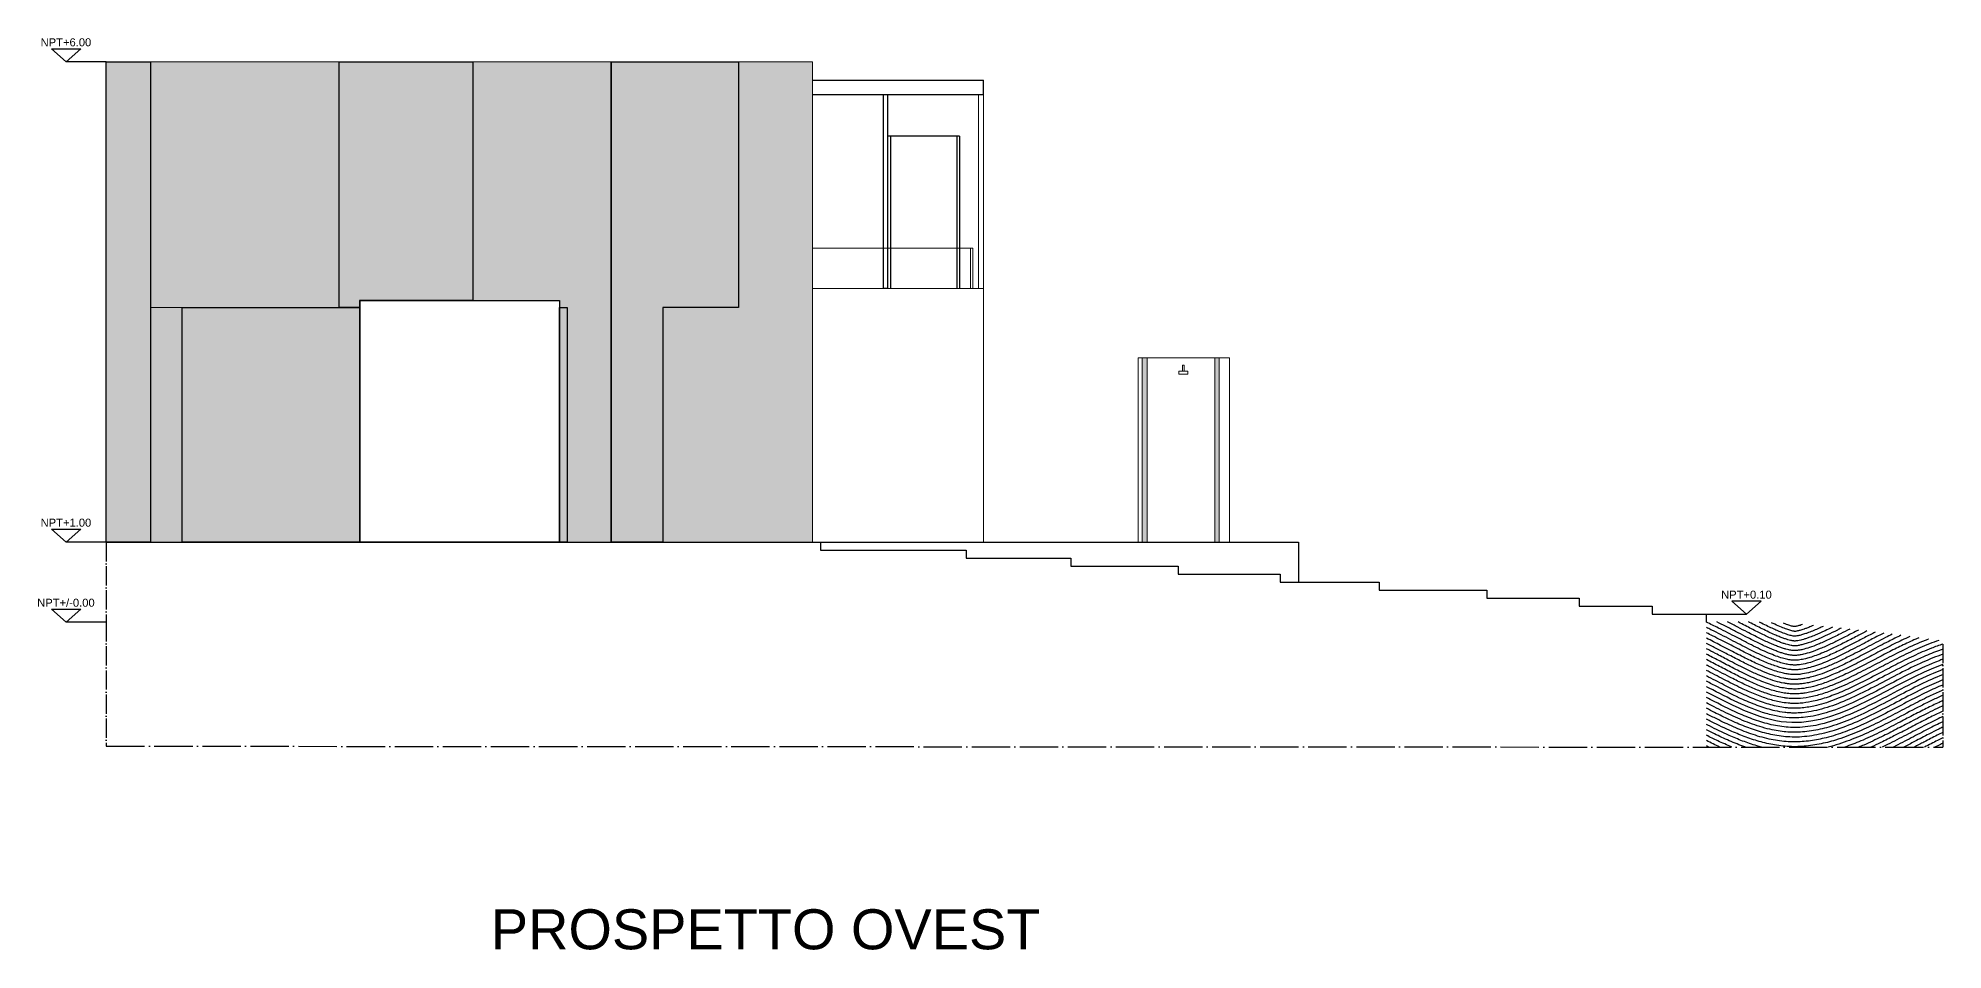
# Model space of a CAD drawing. Header units: millimetres. Extents: x 3463 to 12248, y 1379 to 3914.
# Drawn here: x 3463 to 5844, y 2775 to 3914 of the extents above; entities that cross this region are included whole.
import ezdxf
from ezdxf.enums import TextEntityAlignment as Align

# ---------------------------------------------------------------- set-up
doc = ezdxf.new("R2010")
doc.units = ezdxf.units.MM
doc.linetypes.add('ACAD_ISO04W100', pattern=[30, 24, -3, 0, -3])
for name, color, linetype in [('A-ANNO-SYMB', 3, 'Continuous'), ('A-ANNO-TEXT', 3, 'Continuous'), ('acqua', 140, 'Continuous')]:
    doc.layers.add(name, color=color, linetype=linetype)
for name, color, linetype, lineweight in [('A-FURN', 9, 'Continuous', 13), ('MURO', 1, 'Continuous', 25), ('vetro', 140, 'Continuous', 15), ('Wall', 7, 'Continuous', 20)]:
    doc.layers.add(name, color=color, linetype=linetype, lineweight=lineweight)
doc.layers.add('VERDE_giardino_garden', color=7, linetype='Continuous', lineweight=13, true_color=0x426227)
doc.styles.add('ARIAL', font='Arial.ttf')
doc.styles.get("Standard").update_dxf_attribs({"font": 'Arial.ttf'})

msp = doc.modelspace()

# ---------------------------------------------------------------- hatches: boundary and pattern name
at = {"layer": 'MURO'}
h = msp.add_hatch(color=256, dxfattribs=at)
h.dxf.hatch_style = 1
h.paths.add_polyline_path([(3548.2, 3284.5), (3603.3, 3284.5), (3603.3, 3884.5), (3548.2, 3884.5)])
h = msp.add_hatch(color=256, dxfattribs=at)
h.dxf.hatch_style = 1
h.paths.add_polyline_path([(4006.2, 3884.5), (3839.5, 3884.5), (3839.5, 3577.5), (3865.2, 3577.5), (3865.2, 3586.6), (4006.2, 3586.5)])
h = msp.add_hatch(color=256, dxfattribs=at)
h.dxf.hatch_style = 1
h.paths.add_polyline_path([(4338.3, 3884.5), (4179.1, 3884.5), (4179.1, 3284.5), (4243.8, 3284.5), (4243.8, 3577.5), (4338.3, 3577.5)])
h = msp.add_hatch(color=256, dxfattribs=at)
h.dxf.hatch_style = 1
h.paths.add_polyline_path([(3865.2, 3577.5), (3643, 3577.5), (3643, 3284.5), (3865.2, 3284.5)])
h = msp.add_hatch(color=256, dxfattribs=at)
h.dxf.hatch_style = 1
h.paths.add_polyline_path([(4124.4, 3577.5), (4114.8, 3577.5), (4114.8, 3284.5), (4124.4, 3284.5)])
at = {"layer": 'VERDE_giardino_garden'}
h = msp.add_hatch(color=256, dxfattribs=at)
h.dxf.hatch_style = 1
h.paths.add_polyline_path([(4849.4, 3514.5), (4843, 3514.5), (4843, 3284.5), (4849.4, 3284.5)])
h.paths.add_polyline_path([(4939.4, 3514.5), (4933.9, 3514.5), (4933.9, 3284.5), (4939.4, 3284.5)])
at = {"layer": 'vetro'}
h = msp.add_hatch(color=256, dxfattribs=at)
h.dxf.hatch_style = 1
h.paths.add_polyline_path([(3839.5, 3884.5), (3603.3, 3884.5), (3603.3, 3577.5), (3839.5, 3577.5)])
h = msp.add_hatch(color=256, dxfattribs=at)
h.dxf.hatch_style = 1
h.paths.add_polyline_path([(4179.1, 3884.5), (4006.2, 3884.5), (4006.2, 3586.5), (4114.8, 3586.5), (4114.8, 3577.5), (4124.4, 3577.5), (4124.4, 3284.5), (4179.1, 3284.5)])
h = msp.add_hatch(color=256, dxfattribs=at)
h.dxf.hatch_style = 1
h.paths.add_polyline_path([(4431.1, 3884.5), (4338.3, 3884.5), (4338.3, 3577.5), (4243.8, 3577.5), (4243.8, 3284.5), (4431.1, 3284.5)])
h = msp.add_hatch(color=256, dxfattribs=at)
h.dxf.hatch_style = 1
h.paths.add_polyline_path([(3643, 3577.5), (3603.3, 3577.5), (3603.3, 3284.5), (3643, 3284.5)])

# ---------------------------------------------------------------- linework, layer by layer
for p, q in [((4431.1, 3861.5), (4644.8, 3861.5)), ((4644.8, 3843.5), (4644.8, 3861.5)), ((4431.1, 3843.5), (4644.8, 3843.5)), ((4614.8, 3791.5), (4524.8, 3791.5)), ((4528.4, 3791.5), (4528.4, 3601.5)), ((4611.3, 3791.5), (4611.3, 3601.5)), ((4614.8, 3791.5), (4614.8, 3601.5)), ((3548.2, 3284.5), (5038.2, 3284.5)), ((4441.1, 3284.5), (4441.1, 3274.5)), ((4441.1, 3274.5), (4622.9, 3274.5)), ((4622.9, 3274.5), (4622.9, 3264.5)), ((4622.9, 3264.5), (4753.7, 3264.5)), ((4753.7, 3264.5), (4753.7, 3254.5)), ((5038.2, 3284.5), (5038.2, 3234.5)), ((4753.7, 3254.5), (4888, 3254.5)), ((4888, 3254.5), (4888, 3244.5)), ((4888, 3244.5), (5015.4, 3244.5)), ((5015.4, 3244.5), (5015.4, 3234.5)), ((5015.4, 3234.5), (5139.4, 3234.5)), ((5139.4, 3234.5), (5139.4, 3224.5)), ((5139.4, 3224.5), (5273.8, 3224.5)), ((5273.8, 3224.5), (5273.8, 3214.5)), ((5273.8, 3214.5), (5389.2, 3214.5)), ((5389.2, 3214.5), (5389.2, 3204.5)), ((5389.2, 3204.5), (5480.5, 3204.5)), ((5480.5, 3204.5), (5480.5, 3194.5)), ((5480.5, 3194.5), (5548.3, 3194.5)), ((5548.3, 3184.5), (5548.3, 3194.5))]:
    msp.add_line(p, q)
at = {"linetype": 'ACAD_ISO04W100'}
for p, q in [((3548.2, 3284.5), (3548.2, 3184.5)), ((3548.2, 3184.5), (3548.2, 3029.6)), ((5843.9, 3157.2), (5843.7, 3028.3))]:
    msp.add_line(p, q, dxfattribs=at)
at = {"linetype": 'ACAD_ISO04W100', "ltscale": 2}
msp.add_line((3548.1, 3029.6), (5843.8, 3028.3), dxfattribs=at)
for points in [[(4519.8, 3843.5), (4524.8, 3843.5), (4524.8, 3601.5), (4519.8, 3601.5)], [(3865.2, 3586.5), (4114.8, 3586.5), (4114.8, 3284.5), (3865.2, 3284.5)]]:
    msp.add_lwpolyline(points, close=True)
at = {"layer": 'A-ANNO-SYMB', "ltscale": 0.8}
for p, q in [((3548.2, 3884.5), (3498.2, 3884.4)), ((3548.2, 3284.5), (3498.2, 3284.4)), ((5548.3, 3194.5), (5598.3, 3194.5)), ((3548.2, 3184.5), (3498.2, 3184.4))]:
    msp.add_line(p, q, dxfattribs=at)
at = {"layer": 'A-ANNO-SYMB'}
for points in [[(3498.2, 3884.4), (3479.8, 3900.6), (3516.6, 3900.7)], [(3498.2, 3284.4), (3479.8, 3300.6), (3516.6, 3300.7)], [(3498.2, 3184.4), (3479.8, 3200.6), (3516.6, 3200.7)], [(5598.3, 3194.5), (5616.7, 3210.7), (5579.9, 3210.7)]]:
    msp.add_lwpolyline(points, close=True, dxfattribs=at)
at = {"layer": 'A-FURN'}
for p, q in [((4893.5, 3498.2), (4893.5, 3505.5)), ((4893.5, 3505.5), (4895.5, 3505.5)), ((4895.5, 3498.2), (4895.5, 3505.5))]:
    msp.add_line(p, q, dxfattribs=at)
msp.add_lwpolyline([(4889, 3498.2), (4900, 3498.2), (4900, 3494.5), (4889, 3494.5)], close=True, dxfattribs=at)
at = {"layer": 'acqua'}
for points, knots in [([(5748.8, 3173.5), (5745.4, 3171.7), (5742.1, 3170), (5733.4, 3165.4), (5728.1, 3162.7), (5717.8, 3157.4), (5712.9, 3155), (5703.4, 3150.5), (5698.9, 3148.5), (5691.5, 3145.3), (5688.4, 3144.1), (5682.7, 3142), (5680, 3141.1), (5675.6, 3139.8), (5673.7, 3139.3), (5669.5, 3138.3), (5667.1, 3137.8), (5664, 3137.3), (5663, 3137.2), (5661.1, 3137.1), (5660.2, 3137), (5659, 3137), (5658.6, 3137), (5657.8, 3137), (5657.4, 3137), (5656.6, 3137), (5656.2, 3137.1), (5654.9, 3137.2), (5653.9, 3137.3), (5651.1, 3137.7), (5649.1, 3138.1), (5644.6, 3139.2), (5642.1, 3139.9), (5636.7, 3141.7), (5633.8, 3142.7), (5627.6, 3145.2), (5624.3, 3146.6), (5617.5, 3149.7), (5613.9, 3151.4), (5606.4, 3155.1), (5602.5, 3157), (5594.4, 3161.2), (5590.2, 3163.4), (5578.7, 3169.3), (5571.2, 3173.2), (5558.4, 3179.6), (5553.4, 3182.1), (5548.3, 3184.5)], [826.765081, 826.765081, 826.765081, 826.765081, 837.068898, 837.068898, 854.642899, 854.642899, 872.2169, 872.2169, 889.7909, 889.7909, 902.827977, 902.827977, 915.865053, 915.865053, 925.831881, 925.831881, 940.797717, 940.797717, 948.715382, 948.715382, 956.633047, 956.633047, 960.829958, 960.829958, 965.026869, 965.026869, 969.223779, 969.223779, 977.67725, 977.67725, 991.694097, 991.694097, 1005.710943, 1005.710943, 1019.727789, 1019.727789, 1033.563667, 1033.563667, 1047.399544, 1047.399544, 1061.235422, 1061.235422, 1075.071299, 1075.071299, 1098.010958, 1098.010958, 1112.056864, 1112.056864, 1112.056864, 1112.056864]), ([(5759.3, 3172.2), (5757.2, 3171.1), (5755, 3170), (5748, 3166.3), (5743.3, 3163.8), (5733.9, 3159), (5729.4, 3156.6), (5718.9, 3151.3), (5713.1, 3148.4), (5702.1, 3143.3), (5696.8, 3141), (5688.6, 3137.8), (5685.5, 3136.7), (5679.6, 3134.7), (5676.9, 3133.9), (5670.6, 3132.3), (5667.3, 3131.7), (5663.4, 3131.2), (5662.4, 3131.1), (5660.7, 3131), (5660.1, 3131), (5658.9, 3131), (5658.3, 3131), (5657.2, 3131), (5656.7, 3131), (5655.6, 3131.1), (5655, 3131.1), (5653.2, 3131.3), (5652, 3131.5), (5648.8, 3132), (5646.8, 3132.4), (5642.5, 3133.5), (5640.2, 3134.2), (5635.2, 3135.9), (5632.5, 3136.8), (5626.9, 3139), (5624, 3140.2), (5617.9, 3142.9), (5614.7, 3144.4), (5608.1, 3147.5), (5604.7, 3149.2), (5594.1, 3154.5), (5586.6, 3158.4), (5570.9, 3166.6), (5562.6, 3170.9), (5552.1, 3176), (5550.2, 3176.9), (5548.3, 3177.8)], [818.891462, 818.891462, 818.891462, 818.891462, 825.365112, 825.365112, 840.370424, 840.370424, 855.375735, 855.375735, 876.042045, 876.042045, 896.708355, 896.708355, 910.504909, 910.504909, 924.301464, 924.301464, 944.294997, 944.294997, 951.646634, 951.646634, 956.960678, 956.960678, 961.861669, 961.861669, 966.762661, 966.762661, 971.663652, 971.663652, 980.796013, 980.796013, 993.155987, 993.155987, 1005.515961, 1005.515961, 1017.875935, 1017.875935, 1030.235908, 1030.235908, 1042.595882, 1042.595882, 1054.955856, 1054.955856, 1079.675803, 1079.675803, 1104.395751, 1104.395751, 1109.717965, 1109.717965, 1109.717965, 1109.717965]), ([(5769.9, 3170.9), (5767.6, 3169.7), (5765.4, 3168.6), (5758, 3164.8), (5753, 3162.2), (5740.4, 3155.5), (5732.9, 3151.6), (5718.6, 3144.4), (5711.8, 3141.1), (5701.6, 3136.6), (5698, 3135), (5691.1, 3132.3), (5687.8, 3131.1), (5681.5, 3129), (5678.4, 3128.1), (5672.1, 3126.5), (5668.9, 3125.9), (5664.4, 3125.3), (5662.8, 3125.1), (5660.4, 3125), (5659.5, 3125), (5658, 3125), (5657.5, 3125), (5656.5, 3125), (5656, 3125), (5655.1, 3125.1), (5654.6, 3125.2), (5653, 3125.3), (5652, 3125.4), (5649.7, 3125.8), (5648.6, 3126), (5645.6, 3126.6), (5643.7, 3127), (5639.7, 3128.1), (5637.6, 3128.8), (5633.2, 3130.2), (5630.8, 3131.1), (5626, 3132.9), (5623.5, 3133.9), (5618.4, 3136.1), (5615.7, 3137.3), (5607.5, 3141.1), (5601.7, 3144), (5589.5, 3150.2), (5583.2, 3153.5), (5570, 3160.3), (5563.2, 3163.8), (5553.5, 3168.7), (5550.9, 3169.9), (5548.3, 3171.2)], [811.121461, 811.121461, 811.121461, 811.121461, 817.845103, 817.845103, 833.221662, 833.221662, 857.607201, 857.607201, 881.992741, 881.992741, 896.085983, 896.085983, 910.179225, 910.179225, 924.621369, 924.621369, 942.352691, 942.352691, 952.658851, 952.658851, 959.36344, 959.36344, 963.673041, 963.673041, 967.295137, 967.295137, 970.917234, 970.917234, 978.161427, 978.161427, 985.40562, 985.40562, 995.807955, 995.807955, 1006.210289, 1006.210289, 1016.612624, 1016.612624, 1027.014958, 1027.014958, 1037.417293, 1037.417293, 1058.221962, 1058.221962, 1079.026631, 1079.026631, 1099.8313, 1099.8313, 1107.302647, 1107.302647, 1107.302647, 1107.302647]), ([(5780.6, 3169.5), (5777.7, 3168.1), (5774.9, 3166.7), (5763.9, 3161.1), (5756, 3156.9), (5740.7, 3148.9), (5733.3, 3145.1), (5721.3, 3139.1), (5716.6, 3136.8), (5707.4, 3132.6), (5703, 3130.6), (5694.5, 3127.2), (5690.4, 3125.7), (5682.7, 3123.1), (5679.1, 3122.1), (5672.3, 3120.4), (5669.2, 3119.9), (5664.4, 3119.3), (5662.7, 3119.1), (5660, 3119), (5659, 3119), (5657.3, 3119), (5656.6, 3119), (5654.2, 3119.1), (5652.4, 3119.3), (5648.6, 3119.9), (5646.6, 3120.2), (5642.3, 3121.2), (5640, 3121.8), (5635, 3123.3), (5632.1, 3124.2), (5626.1, 3126.4), (5623, 3127.7), (5614.6, 3131.2), (5609.1, 3133.7), (5597.6, 3139.3), (5591.6, 3142.3), (5579.2, 3148.8), (5572.7, 3152.2), (5560.3, 3158.5), (5554.4, 3161.6), (5548.3, 3164.5)], [803.350608, 803.350608, 803.350608, 803.350608, 811.698307, 811.698307, 835.944033, 835.944033, 860.189758, 860.189758, 876.835636, 876.835636, 893.481514, 893.481514, 910.127392, 910.127392, 926.77327, 926.77327, 943.419148, 943.419148, 954.161296, 954.161296, 960.674093, 960.674093, 965.816346, 965.816346, 977.121142, 977.121142, 988.425937, 988.425937, 999.730733, 999.730733, 1012.609302, 1012.609302, 1025.48787, 1025.48787, 1046.03627, 1046.03627, 1066.58467, 1066.58467, 1087.13307, 1087.13307, 1104.813246, 1104.813246, 1104.813246, 1104.813246]), ([(5791.4, 3168.1), (5786.2, 3165.6), (5781.1, 3163.1), (5768.7, 3156.8), (5761.5, 3153.1), (5747.5, 3145.8), (5740.7, 3142.2), (5729, 3136.2), (5724, 3133.7), (5714.3, 3129.1), (5709.6, 3126.9), (5700.8, 3123.2), (5696.8, 3121.6), (5689, 3118.8), (5685.3, 3117.6), (5679.2, 3115.9), (5676.8, 3115.3), (5672.4, 3114.4), (5670.5, 3114), (5666.7, 3113.5), (5664.9, 3113.3), (5661.6, 3113), (5660.1, 3113), (5657.2, 3113), (5655.9, 3113), (5652.9, 3113.2), (5651.4, 3113.4), (5648.3, 3113.8), (5646.6, 3114.1), (5640.7, 3115.3), (5636.1, 3116.6), (5627.2, 3119.6), (5623, 3121.2), (5614.3, 3124.8), (5609.7, 3126.8), (5600.2, 3131.3), (5595.4, 3133.7), (5585.3, 3138.9), (5580.1, 3141.6), (5570.4, 3146.6), (5565.9, 3148.9), (5557.1, 3153.4), (5552.7, 3155.7), (5548.3, 3157.9)], [795.471948, 795.471948, 795.471948, 795.471948, 810.332287, 810.332287, 832.324598, 832.324598, 854.316908, 854.316908, 871.363763, 871.363763, 888.410617, 888.410617, 904.11704, 904.11704, 919.823463, 919.823463, 930.959131, 930.959131, 940.763381, 940.763381, 950.567632, 950.567632, 959.288662, 959.288662, 968.009692, 968.009692, 976.730721, 976.730721, 985.451751, 985.451751, 1006.827432, 1006.827432, 1023.903169, 1023.903169, 1040.978906, 1040.978906, 1058.054643, 1058.054643, 1075.130379, 1075.130379, 1089.115482, 1089.115482, 1102.252281, 1102.252281, 1102.252281, 1102.252281]), ([(5802.5, 3166.6), (5795.9, 3163.6), (5789.4, 3160.5), (5776.1, 3153.9), (5769.3, 3150.4), (5756, 3143.4), (5749.4, 3140), (5736.1, 3133), (5729.2, 3129.6), (5716.6, 3123.5), (5710.7, 3120.9), (5700.7, 3116.7), (5696.5, 3115.1), (5688.3, 3112.3), (5684.4, 3111.1), (5678.4, 3109.5), (5676.2, 3109), (5672, 3108.2), (5669.9, 3107.9), (5666.1, 3107.4), (5664.3, 3107.2), (5661, 3107), (5659.6, 3107), (5656.8, 3107), (5655.4, 3107), (5652.6, 3107.2), (5651.1, 3107.4), (5648.1, 3107.8), (5646.5, 3108.1), (5641.5, 3109), (5638, 3109.9), (5630.5, 3112.1), (5626.6, 3113.4), (5618.4, 3116.5), (5614.2, 3118.3), (5605.4, 3122.2), (5600.8, 3124.4), (5589.5, 3129.9), (5582.5, 3133.5), (5570.2, 3139.9), (5564.9, 3142.7), (5555.8, 3147.4), (5552.1, 3149.3), (5548.3, 3151.2)], [787.366202, 787.366202, 787.366202, 787.366202, 806.096139, 806.096139, 826.792454, 826.792454, 847.488768, 847.488768, 870.365644, 870.365644, 891.191598, 891.191598, 907.455136, 907.455136, 923.718674, 923.718674, 933.434084, 933.434084, 943.149493, 943.149493, 952.422868, 952.422868, 960.209522, 960.209522, 967.996176, 967.996176, 975.78283, 975.78283, 983.569483, 983.569483, 999.746039, 999.746039, 1015.922595, 1015.922595, 1032.099151, 1032.099151, 1048.275707, 1048.275707, 1071.497054, 1071.497054, 1088.234468, 1088.234468, 1099.624621, 1099.624621, 1099.624621, 1099.624621]), ([(5738.2, 3174.7), (5735.7, 3173.4), (5733.2, 3172.1), (5725.9, 3168.3), (5721.2, 3165.9), (5712.3, 3161.4), (5708, 3159.3), (5699.1, 3155.1), (5694.6, 3153.2), (5686.4, 3149.8), (5682.6, 3148.3), (5675.6, 3146), (5672.5, 3145.1), (5667.7, 3144), (5666, 3143.7), (5663.5, 3143.3), (5662.8, 3143.2), (5661.2, 3143.1), (5660.5, 3143), (5659.2, 3143), (5658.5, 3143), (5657.7, 3143), (5657.5, 3143), (5656.7, 3143), (5656.2, 3143.1), (5655.1, 3143.2), (5654.5, 3143.3), (5652.5, 3143.5), (5651, 3143.8), (5648, 3144.5), (5646.4, 3144.9), (5643.3, 3145.8), (5641.9, 3146.3), (5638.8, 3147.3), (5637.2, 3147.9), (5632, 3149.9), (5628.2, 3151.5), (5620, 3155.1), (5615.7, 3157.2), (5606.5, 3161.7), (5601.7, 3164.2), (5592.8, 3168.8), (5588.8, 3170.8), (5580.7, 3175.1), (5576.5, 3177.2), (5568.6, 3181.2), (5565, 3183), (5561.4, 3184.8)], [834.860843, 834.860843, 834.860843, 834.860843, 842.898218, 842.898218, 858.646171, 858.646171, 874.394125, 874.394125, 892.367795, 892.367795, 910.047377, 910.047377, 927.72696, 927.72696, 940.353266, 940.353266, 947.118688, 947.118688, 954.501635, 954.501635, 961.884583, 961.884583, 965.405593, 965.405593, 971.364729, 971.364729, 977.323865, 977.323865, 989.242138, 989.242138, 999.253952, 999.253952, 1007.436648, 1007.436648, 1015.619343, 1015.619343, 1032.531321, 1032.531321, 1049.443298, 1049.443298, 1066.355276, 1066.355276, 1079.189786, 1079.189786, 1092.024295, 1092.024295, 1102.364169, 1102.364169, 1102.364169, 1102.364169]), ([(5727.6, 3175.9), (5723.6, 3173.9), (5719.7, 3171.9), (5710.7, 3167.3), (5705.8, 3164.9), (5696.4, 3160.5), (5692, 3158.5), (5684, 3155.3), (5680.5, 3154), (5674, 3151.8), (5671.1, 3151), (5667, 3150), (5665.4, 3149.7), (5663.3, 3149.4), (5662.6, 3149.3), (5661, 3149.1), (5660.2, 3149), (5659.1, 3149), (5658.8, 3149), (5658.4, 3149), (5658.2, 3149), (5657.8, 3149), (5657.7, 3149), (5657, 3149), (5656.5, 3149.1), (5655.3, 3149.2), (5654.6, 3149.3), (5653, 3149.6), (5652.2, 3149.7), (5650.2, 3150.2), (5649, 3150.5), (5646.4, 3151.2), (5645, 3151.6), (5641.9, 3152.6), (5640.3, 3153.2), (5636.9, 3154.4), (5635.1, 3155.1), (5631.4, 3156.7), (5629.4, 3157.5), (5623.3, 3160.2), (5618.9, 3162.3), (5609.6, 3166.9), (5604.7, 3169.4), (5595.6, 3174), (5591.6, 3176.1), (5583.4, 3180.4), (5579.2, 3182.6), (5574.8, 3184.8)], [843.323833, 843.323833, 843.323833, 843.323833, 856.43865, 856.43865, 874.631231, 874.631231, 892.823813, 892.823813, 909.917941, 909.917941, 927.012069, 927.012069, 938.580819, 938.580819, 945.515396, 945.515396, 954.88255, 954.88255, 959.449127, 959.449127, 962.365144, 962.365144, 965.281161, 965.281161, 972.794371, 972.794371, 980.307581, 980.307581, 987.820791, 987.820791, 996.528862, 996.528862, 1005.236932, 1005.236932, 1013.945003, 1013.945003, 1022.653073, 1022.653073, 1031.361144, 1031.361144, 1048.777285, 1048.777285, 1066.193427, 1066.193427, 1079.227584, 1079.227584, 1092.068513, 1092.068513, 1092.068513, 1092.068513]), ([(5716.7, 3177.1), (5715.1, 3176.3), (5713.5, 3175.4), (5707.6, 3172.5), (5703.5, 3170.4), (5695.8, 3166.8), (5692.3, 3165.2), (5686.5, 3162.8), (5684.1, 3161.8), (5679.7, 3160.1), (5677.6, 3159.3), (5673.6, 3158), (5671.8, 3157.4), (5669.2, 3156.7), (5668.3, 3156.5), (5665.8, 3155.9), (5664.3, 3155.6), (5662.1, 3155.2), (5661.3, 3155.1), (5660, 3155), (5659.5, 3155), (5658.8, 3155), (5658.5, 3155), (5658.2, 3155), (5658.1, 3155), (5658, 3155), (5657.9, 3155), (5657.6, 3155), (5657.4, 3155), (5656.9, 3155.1), (5656.6, 3155.1), (5655.6, 3155.2), (5654.9, 3155.3), (5653.2, 3155.6), (5652.3, 3155.8), (5650.1, 3156.4), (5648.9, 3156.7), (5646.3, 3157.5), (5644.9, 3157.9), (5641.8, 3159), (5640.2, 3159.6), (5636.8, 3160.9), (5634.9, 3161.7), (5631.1, 3163.3), (5629.2, 3164.2), (5625, 3166.1), (5622.9, 3167.1), (5616.2, 3170.3), (5611.5, 3172.7), (5601.4, 3177.8), (5596.1, 3180.5), (5589.7, 3183.9), (5588.8, 3184.3), (5587.9, 3184.8)], [852.354859, 852.354859, 852.354859, 852.354859, 857.999107, 857.999107, 873.318506, 873.318506, 887.820851, 887.820851, 898.651409, 898.651409, 909.481967, 909.481967, 920.38386, 920.38386, 926.500127, 926.500127, 938.732662, 938.732662, 948.498393, 948.498393, 955.836985, 955.836985, 961.165693, 961.165693, 963.407617, 963.407617, 965.095888, 965.095888, 969.676456, 969.676456, 974.257024, 974.257024, 982.973276, 982.973276, 991.689528, 991.689528, 1000.40578, 1000.40578, 1009.122033, 1009.122033, 1017.838285, 1017.838285, 1026.554537, 1026.554537, 1035.270789, 1035.270789, 1043.987041, 1043.987041, 1061.419545, 1061.419545, 1078.852049, 1078.852049, 1081.61641, 1081.61641, 1081.61641, 1081.61641]), ([(5705.7, 3178.2), (5702.5, 3176.7), (5699.5, 3175.2), (5692.2, 3171.8), (5688.1, 3169.9), (5681.9, 3167.4), (5679.6, 3166.5), (5676, 3165.1), (5674.6, 3164.6), (5671.9, 3163.8), (5670.6, 3163.4), (5668.3, 3162.7), (5667.1, 3162.4), (5664.7, 3161.8), (5663.5, 3161.6), (5661.5, 3161.2), (5660.6, 3161.1), (5659.4, 3161), (5659, 3161), (5658.6, 3161), (5658.5, 3161), (5658.3, 3161), (5658.3, 3161), (5658.2, 3161), (5658.2, 3161), (5658.1, 3161), (5658, 3161), (5657.9, 3161), (5657.9, 3161), (5657.7, 3161), (5657.6, 3161), (5657.2, 3161.1), (5656.9, 3161.1), (5656, 3161.2), (5655.3, 3161.3), (5653.7, 3161.7), (5652.8, 3161.9), (5650.7, 3162.4), (5649.5, 3162.8), (5646.9, 3163.6), (5645.5, 3164.1), (5642.5, 3165.2), (5640.8, 3165.8), (5637.4, 3167.2), (5635.6, 3167.9), (5628.9, 3170.8), (5623.6, 3173.4), (5612.9, 3178.7), (5607.7, 3181.3), (5601.8, 3184.4), (5601.4, 3184.6), (5601, 3184.8)], [862.27221, 862.27221, 862.27221, 862.27221, 873.786909, 873.786909, 891.353765, 891.353765, 902.590247, 902.590247, 910.40945, 910.40945, 918.228652, 918.228652, 926.308944, 926.308944, 937.468599, 937.468599, 948.628253, 948.628253, 957.653753, 957.653753, 961.138367, 961.138367, 963.3738, 963.3738, 964.834193, 964.834193, 966.294587, 966.294587, 967.754981, 967.754981, 970.675768, 970.675768, 976.749956, 976.749956, 985.499975, 985.499975, 994.249994, 994.249994, 1003.000013, 1003.000013, 1011.750032, 1011.750032, 1020.50005, 1020.50005, 1029.250069, 1029.250069, 1051.08794, 1051.08794, 1069.387586, 1069.387586, 1070.680945, 1070.680945, 1070.680945, 1070.680945]), ([(5694.2, 3179.3), (5692.4, 3178.5), (5690.7, 3177.7), (5686.8, 3176), (5684.7, 3175), (5680.4, 3173.2), (5678.1, 3172.3), (5674.7, 3171.1), (5673.5, 3170.6), (5671.4, 3169.9), (5670.5, 3169.6), (5668.7, 3169.1), (5667.9, 3168.8), (5666.4, 3168.4), (5665.8, 3168.2), (5664.6, 3167.9), (5664.1, 3167.8), (5663.1, 3167.6), (5662.6, 3167.5), (5661.4, 3167.3), (5660.7, 3167.2), (5659.6, 3167), (5659.1, 3167), (5658.7, 3167), (5658.6, 3167), (5658.5, 3167), (5658.5, 3167), (5658.4, 3167), (5658.4, 3167), (5658.4, 3167), (5658.4, 3167), (5658.4, 3167), (5658.4, 3167), (5658.4, 3167), (5658.3, 3167), (5658.2, 3167), (5658.1, 3167), (5657.8, 3167), (5657.7, 3167.1), (5657, 3167.1), (5656.4, 3167.2), (5654.9, 3167.6), (5653.9, 3167.8), (5652, 3168.3), (5651.1, 3168.6), (5648.9, 3169.2), (5647.6, 3169.7), (5643.5, 3171.2), (5640.3, 3172.4), (5634.7, 3174.8), (5632.6, 3175.8), (5628.1, 3177.9), (5625.8, 3179), (5620.6, 3181.5), (5617.8, 3182.9), (5614.8, 3184.4)], [873.630941, 873.630941, 873.630941, 873.630941, 880.777667, 880.777667, 890.200352, 890.200352, 901.365373, 901.365373, 908.438874, 908.438874, 914.128136, 914.128136, 919.817398, 919.817398, 925.069776, 925.069776, 929.859413, 929.859413, 934.649051, 934.649051, 944.228325, 944.228325, 953.8076, 953.8076, 959.083061, 959.083061, 961.818353, 961.818353, 963.025703, 963.025703, 963.992543, 963.992543, 964.798337, 964.798337, 966.52065, 966.52065, 971.36936, 971.36936, 976.218069, 976.218069, 985.804348, 985.804348, 995.390628, 995.390628, 1002.760315, 1002.760315, 1011.359984, 1011.359984, 1028.162401, 1028.162401, 1037.729444, 1037.729444, 1047.296488, 1047.296488, 1058.02252, 1058.02252, 1058.02252, 1058.02252]), ([(5658.6, 3173), (5658.5, 3173), (5658.2, 3173), (5657.4, 3173.2), (5656.9, 3173.3), (5655.5, 3173.6), (5654.7, 3173.8), (5653.1, 3174.2), (5652.3, 3174.5), (5650.6, 3175), (5649.7, 3175.3), (5646.7, 3176.4), (5644.5, 3177.2), (5639.5, 3179.3), (5636.8, 3180.5), (5632.4, 3182.5), (5631, 3183.2), (5629.5, 3183.9)], [971.235705, 971.235705, 971.235705, 971.235705, 979.973612, 979.973612, 988.711518, 988.711518, 997.449425, 997.449425, 1003.927903, 1003.927903, 1010.40638, 1010.40638, 1023.363336, 1023.363336, 1036.320291, 1036.320291, 1042.612221, 1042.612221, 1042.612221, 1042.612221]), ([(5658.3, 3179), (5658.2, 3179), (5657.9, 3179), (5657.1, 3179.1), (5656.6, 3179.2), (5655.3, 3179.6), (5654.4, 3179.8), (5652.8, 3180.2), (5652, 3180.5), (5650.3, 3181), (5649.4, 3181.3), (5647.2, 3182.1), (5645.9, 3182.6), (5644.5, 3183.1)], [971.235705, 971.235705, 971.235705, 971.235705, 979.973612, 979.973612, 988.711518, 988.711518, 997.449425, 997.449425, 1003.927903, 1003.927903, 1010.40638, 1010.40638, 1018.205773, 1018.205773, 1018.205773, 1018.205773]), ([(5668.3, 3181.5), (5668.3, 3181.5), (5668.3, 3181.5), (5667.2, 3181.2), (5666.2, 3180.8), (5664.4, 3180.3), (5663.5, 3180.1), (5662, 3179.7), (5661.4, 3179.5), (5660.4, 3179.3), (5660, 3179.2), (5659.3, 3179.1), (5659, 3179.1), (5658.6, 3179), (5658.4, 3179), (5658.3, 3179), (5658.3, 3179), (5658.3, 3179)], [908.815565, 908.815565, 908.815565, 908.815565, 908.878669, 908.878669, 916.098525, 916.098525, 923.318382, 923.318382, 930.538238, 930.538238, 936.581596, 936.581596, 942.624955, 942.624955, 949.189531, 949.189531, 952.162562, 952.162562, 952.162562, 952.162562]), ([(5682, 3180.4), (5680.9, 3180), (5679.9, 3179.5), (5677, 3178.4), (5675.3, 3177.7), (5672.5, 3176.6), (5671.3, 3176.2), (5669.3, 3175.5), (5668.3, 3175.2), (5666.5, 3174.7), (5665.7, 3174.4), (5664.4, 3174.1), (5663.8, 3173.9), (5662.8, 3173.7), (5662.4, 3173.6), (5661.5, 3173.4), (5661.1, 3173.3), (5659.8, 3173.1), (5659.2, 3173), (5658.7, 3173), (5658.6, 3173), (5658.6, 3173)], [887.656662, 887.656662, 887.656662, 887.656662, 892.760318, 892.760318, 901.776745, 901.776745, 908.710546, 908.710546, 915.046397, 915.046397, 921.382248, 921.382248, 926.300794, 926.300794, 931.219339, 931.219339, 936.137884, 936.137884, 949.55519, 949.55519, 953.859647, 953.859647, 953.859647, 953.859647]), ([(5813.9, 3165.1), (5812.6, 3164.5), (5811.2, 3163.9), (5803.9, 3160.7), (5798, 3158), (5786.4, 3152.3), (5780.7, 3149.5), (5763.9, 3140.8), (5753.1, 3135.1), (5735.8, 3126.2), (5729.1, 3122.9), (5716.2, 3116.7), (5709.9, 3114), (5698.5, 3109.4), (5693.4, 3107.6), (5684.1, 3104.7), (5679.9, 3103.7), (5671.9, 3102.1), (5668.1, 3101.5), (5663.1, 3101.1), (5661.8, 3101), (5659.3, 3101), (5658.2, 3101), (5656, 3101), (5654.9, 3101.1), (5652.6, 3101.2), (5651.5, 3101.3), (5649.2, 3101.6), (5648, 3101.8), (5644.1, 3102.4), (5641.3, 3102.9), (5635.5, 3104.3), (5632.5, 3105.2), (5626.3, 3107.2), (5623.1, 3108.3), (5616.6, 3110.8), (5613.2, 3112.2), (5603.2, 3116.6), (5596.4, 3119.8), (5583.5, 3126.3), (5577.4, 3129.4), (5566.2, 3135.3), (5561.1, 3137.9), (5553.3, 3141.9), (5550.8, 3143.2), (5548.2, 3144.5)], [778.887759, 778.887759, 778.887759, 778.887759, 782.704456, 782.704456, 799.775962, 799.775962, 816.847469, 816.847469, 850.990482, 850.990482, 873.232487, 873.232487, 895.474492, 895.474492, 915.165477, 915.165477, 932.489552, 932.489552, 949.813628, 949.813628, 956.319104, 956.319104, 961.977274, 961.977274, 967.635444, 967.635444, 973.293615, 973.293615, 978.951785, 978.951785, 991.504322, 991.504322, 1004.056859, 1004.056859, 1016.609396, 1016.609396, 1029.161933, 1029.161933, 1052.976918, 1052.976918, 1072.990228, 1072.990228, 1089.189588, 1089.189588, 1096.93397, 1096.93397, 1096.93397, 1096.93397]), ([(5825.9, 3163.5), (5825.5, 3163.3), (5825.2, 3163.2), (5815.9, 3159.5), (5807.2, 3155.7), (5790.1, 3147.5), (5781.8, 3143.3), (5765.5, 3134.9), (5757.5, 3130.6), (5741.9, 3122.5), (5734.2, 3118.7), (5719.4, 3111.6), (5712.1, 3108.3), (5699.7, 3103.5), (5694.4, 3101.6), (5685.1, 3098.8), (5681.1, 3097.8), (5674.8, 3096.5), (5672.4, 3096.1), (5668.2, 3095.5), (5666.2, 3095.3), (5662.8, 3095.1), (5661.3, 3095), (5658.7, 3095), (5657.5, 3095), (5655.2, 3095), (5654.1, 3095.1), (5651.8, 3095.3), (5650.6, 3095.4), (5646.9, 3095.8), (5644.4, 3096.2), (5639.3, 3097.2), (5636.6, 3097.9), (5631.2, 3099.3), (5628.4, 3100.2), (5619.9, 3103), (5614, 3105.3), (5601.7, 3110.7), (5595.4, 3113.6), (5583.7, 3119.4), (5578.4, 3122.2), (5567.5, 3127.8), (5561.9, 3130.7), (5553.6, 3135), (5551, 3136.4), (5548.2, 3137.7)], [769.831629, 769.831629, 769.831629, 769.831629, 770.798942, 770.798942, 795.968104, 795.968104, 821.137265, 821.137265, 846.306427, 846.306427, 871.475589, 871.475589, 896.644751, 896.644751, 916.235196, 916.235196, 932.428454, 932.428454, 942.185535, 942.185535, 950.850971, 950.850971, 957.557748, 957.557748, 962.943668, 962.943668, 968.329588, 968.329588, 973.715508, 973.715508, 984.682415, 984.682415, 995.649322, 995.649322, 1006.616229, 1006.616229, 1028.550044, 1028.550044, 1050.483859, 1050.483859, 1068.166049, 1068.166049, 1085.84824, 1085.84824, 1094.185322, 1094.185322, 1094.185322, 1094.185322]), ([(5838.6, 3161.7), (5834.7, 3160.4), (5830.8, 3158.9), (5818.9, 3154.3), (5811.1, 3150.8), (5795.6, 3143.6), (5788.1, 3139.7), (5773.1, 3132.1), (5765.8, 3128.2), (5750, 3120), (5741.6, 3115.6), (5725.1, 3107.6), (5717.1, 3103.9), (5703.6, 3098.5), (5698, 3096.5), (5687.2, 3093.1), (5681.9, 3091.8), (5671.8, 3089.9), (5666.9, 3089.3), (5660.8, 3089), (5659.4, 3089), (5656.7, 3089), (5655.3, 3089), (5652.6, 3089.2), (5651.2, 3089.3), (5648.3, 3089.6), (5646.9, 3089.8), (5642.6, 3090.4), (5639.6, 3091), (5632.1, 3092.8), (5627.5, 3094.1), (5618.1, 3097.3), (5613.2, 3099.2), (5603.3, 3103.4), (5598.2, 3105.7), (5587.9, 3110.6), (5582.7, 3113.3), (5569.6, 3119.9), (5561.7, 3124.1), (5551.9, 3129.1), (5550.1, 3130.1), (5548.2, 3131)], [759.888444, 759.888444, 759.888444, 759.888444, 770.881647, 770.881647, 793.864996, 793.864996, 816.848345, 816.848345, 839.831694, 839.831694, 867.090872, 867.090872, 894.350049, 894.350049, 914.361952, 914.361952, 934.373855, 934.373855, 954.385758, 954.385758, 960.242831, 960.242831, 966.227368, 966.227368, 972.211905, 972.211905, 978.196442, 978.196442, 990.165516, 990.165516, 1007.724554, 1007.724554, 1025.283591, 1025.283591, 1042.842628, 1042.842628, 1060.401666, 1060.401666, 1085.693193, 1085.693193, 1091.384592, 1091.384592, 1091.384592, 1091.384592]), ([(5843.9, 3157.2), (5839, 3155.6), (5834.2, 3153.8), (5821.8, 3149), (5814.3, 3145.7), (5799.5, 3138.7), (5792.2, 3135.1), (5777.8, 3127.7), (5770.6, 3124), (5754.8, 3115.7), (5746, 3111.2), (5730.7, 3103.6), (5724, 3100.5), (5710.8, 3094.8), (5704.3, 3092.3), (5691.7, 3088.1), (5685.6, 3086.5), (5674.8, 3084.3), (5670, 3083.6), (5662.7, 3083), (5660, 3083), (5655.8, 3083), (5654.2, 3083.1), (5649.5, 3083.4), (5646.3, 3083.8), (5638, 3085.1), (5632.8, 3086.4), (5622.2, 3089.5), (5616.8, 3091.4), (5605.7, 3095.8), (5600, 3098.3), (5587.2, 3104.3), (5580, 3107.9), (5565.3, 3115.4), (5557.9, 3119.3), (5549.6, 3123.6), (5548.9, 3123.9), (5548.2, 3124.3)], [756.705727, 756.705727, 756.705727, 756.705727, 770.640883, 770.640883, 792.897199, 792.897199, 815.153514, 815.153514, 837.409829, 837.409829, 865.419058, 865.419058, 887.721038, 887.721038, 910.023017, 910.023017, 932.324996, 932.324996, 950.432718, 950.432718, 961.196824, 961.196824, 967.519187, 967.519187, 980.163913, 980.163913, 999.646129, 999.646129, 1019.128344, 1019.128344, 1038.61056, 1038.61056, 1062.501355, 1062.501355, 1086.39215, 1086.39215, 1088.539663, 1088.539663, 1088.539663, 1088.539663]), ([(5843.9, 3150.8), (5842.4, 3150.3), (5840.9, 3149.8), (5832.7, 3146.9), (5826.1, 3144.2), (5809.5, 3137), (5799.7, 3132.2), (5780.2, 3122.3), (5770.6, 3117.2), (5752, 3107.5), (5743, 3102.9), (5725.2, 3094.4), (5716.4, 3090.6), (5699.2, 3084.1), (5690.9, 3081.5), (5676.9, 3078.5), (5671.3, 3077.7), (5663.2, 3077.1), (5660.6, 3077), (5656.3, 3077), (5654.4, 3077.1), (5650.6, 3077.3), (5648.7, 3077.5), (5640.9, 3078.4), (5634.9, 3079.7), (5622.6, 3083), (5616.4, 3085.2), (5603.6, 3090.2), (5597.1, 3093), (5584, 3099.2), (5577.3, 3102.5), (5563.2, 3109.7), (5555.8, 3113.6), (5548.2, 3117.5)], [758.533338, 758.533338, 758.533338, 758.533338, 762.891109, 762.891109, 782.720474, 782.720474, 812.831204, 812.831204, 842.941934, 842.941934, 871.982068, 871.982068, 901.022203, 901.022203, 930.062337, 930.062337, 950.620938, 950.620938, 960.089434, 960.089434, 967.183877, 967.183877, 974.27832, 974.27832, 996.158558, 996.158558, 1018.038797, 1018.038797, 1039.919035, 1039.919035, 1061.799273, 1061.799273, 1085.657712, 1085.657712, 1085.657712, 1085.657712]), ([(5843.8, 3144.5), (5835.5, 3141.6), (5827.2, 3138.2), (5809.2, 3130.2), (5799.5, 3125.4), (5780.3, 3115.5), (5770.8, 3110.5), (5751.9, 3100.7), (5742.5, 3095.9), (5724, 3087.3), (5714.8, 3083.4), (5696.7, 3077), (5687.8, 3074.5), (5675.4, 3072.3), (5671.8, 3071.8), (5664.8, 3071.1), (5661.5, 3071), (5656.2, 3071), (5654.2, 3071.1), (5650.2, 3071.3), (5648.2, 3071.5), (5642.1, 3072.2), (5638.1, 3072.9), (5627.4, 3075.3), (5620.8, 3077.3), (5607.4, 3082.1), (5600.6, 3084.9), (5583.3, 3092.7), (5572.7, 3098.1), (5557.5, 3106), (5552.9, 3108.4), (5548.2, 3110.8)], [760.459462, 760.459462, 760.459462, 760.459462, 785.73927, 785.73927, 815.710483, 815.710483, 845.681697, 845.681697, 875.652911, 875.652911, 905.624124, 905.624124, 935.595338, 935.595338, 948.345182, 948.345182, 960.009353, 960.009353, 967.10454, 967.10454, 974.199727, 974.199727, 988.390101, 988.390101, 1011.008127, 1011.008127, 1033.626153, 1033.626153, 1068.008447, 1068.008447, 1082.745931, 1082.745931, 1082.745931, 1082.745931]), ([(5843.8, 3138.1), (5842.2, 3137.6), (5840.6, 3137), (5827.3, 3131.9), (5815.7, 3126.6), (5792.5, 3115.2), (5780.9, 3109), (5757.9, 3097), (5746.5, 3091.1), (5723.7, 3080.6), (5712.4, 3075.9), (5692.5, 3069.6), (5683.8, 3067.4), (5671.3, 3065.7), (5667.5, 3065.3), (5661, 3065), (5658.3, 3064.9), (5650.2, 3065.2), (5644.8, 3065.7), (5633.9, 3067.6), (5628.4, 3068.9), (5611.2, 3074), (5599.4, 3078.7), (5575.6, 3089.8), (5563.7, 3096), (5550.5, 3102.8), (5549.4, 3103.4), (5548.2, 3104)], [762.487648, 762.487648, 762.487648, 762.487648, 767.473192, 767.473192, 803.769384, 803.769384, 840.065576, 840.065576, 876.361768, 876.361768, 912.65796, 912.65796, 941.135144, 941.135144, 953.783173, 953.783173, 962.85843, 962.85843, 981.008942, 981.008942, 999.159455, 999.159455, 1037.66714, 1037.66714, 1076.174826, 1076.174826, 1079.813199, 1079.813199, 1079.813199, 1079.813199]), ([(5843.8, 3131.8), (5781.3, 3108.9), (5681.4, 3027.5), (5583.8, 3078.8), (5548.2, 3097.3)], [764.619167, 764.619167, 764.619167, 764.619167, 963.12736, 1076.86943, 1076.86943, 1076.86943, 1076.86943]), ([(5843.8, 3125.4), (5839.8, 3123.9), (5835.8, 3122.2), (5820, 3115.5), (5808, 3109.5), (5783.9, 3097.1), (5771.8, 3090.6), (5747.3, 3078.2), (5735.1, 3072.4), (5712.3, 3063.2), (5701.9, 3059.7), (5682.7, 3055), (5673.9, 3053.6), (5662.1, 3053), (5659, 3052.9), (5652.4, 3053.1), (5648.8, 3053.3), (5641.7, 3054.1), (5638.2, 3054.7), (5627.6, 3056.7), (5620.6, 3058.6), (5606.7, 3063.1), (5599.8, 3065.8), (5581.2, 3073.7), (5569.6, 3079.5), (5554.8, 3087.1), (5551.5, 3088.8), (5548.2, 3090.5)], [766.855748, 766.855748, 766.855748, 766.855748, 779.803185, 779.803185, 818.005249, 818.005249, 856.207313, 856.207313, 894.409377, 894.409377, 926.477946, 926.477946, 952.918424, 952.918424, 962.199482, 962.199482, 972.940324, 972.940324, 983.681166, 983.681166, 1005.162851, 1005.162851, 1026.644535, 1026.644535, 1063.457245, 1063.457245, 1073.922788, 1073.922788, 1073.922788, 1073.922788]), ([(5843.8, 3118.9), (5843.6, 3118.9), (5843.4, 3118.8), (5834.3, 3115.2), (5825.1, 3111.1), (5806.6, 3102.1), (5797.3, 3097.3), (5778.4, 3087.4), (5768.9, 3082.4), (5749.7, 3072.8), (5740, 3068.1), (5721.5, 3060.3), (5712.7, 3057), (5696.7, 3052.1), (5689.5, 3050.4), (5674.9, 3047.8), (5667.6, 3047.1), (5656.9, 3046.9), (5653.5, 3047), (5646.9, 3047.5), (5643.6, 3047.8), (5637.1, 3048.8), (5633.8, 3049.3), (5622.2, 3051.8), (5613.9, 3054.3), (5597.6, 3060.1), (5589.5, 3063.5), (5573.5, 3070.9), (5565.6, 3074.8), (5554.6, 3080.4), (5551.4, 3082.1), (5548.2, 3083.7)], [769.197437, 769.197437, 769.197437, 769.197437, 769.824925, 769.824925, 799.642016, 799.642016, 829.459108, 829.459108, 859.276199, 859.276199, 889.093291, 889.093291, 915.575822, 915.575822, 936.806, 936.806, 958.036177, 958.036177, 967.529898, 967.529898, 977.02362, 977.02362, 986.517341, 986.517341, 1011.278084, 1011.278084, 1036.038826, 1036.038826, 1060.799569, 1060.799569, 1070.982795, 1070.982795, 1070.982795, 1070.982795]), ([(5843.8, 3112.5), (5836.3, 3109.5), (5828.7, 3106.1), (5811.8, 3098), (5802.5, 3093.2), (5783.6, 3083.4), (5774, 3078.3), (5755.1, 3068.8), (5745.9, 3064.3), (5727.1, 3056.1), (5717.6, 3052.3), (5699.8, 3046.7), (5691.6, 3044.7), (5675, 3041.8), (5666.6, 3040.9), (5654.4, 3041), (5650.7, 3041.2), (5643.5, 3041.8), (5640, 3042.3), (5629.5, 3044), (5622.7, 3045.6), (5609.3, 3049.5), (5602.7, 3051.8), (5589.7, 3056.9), (5583.3, 3059.7), (5570.7, 3065.6), (5564.5, 3068.7), (5554.9, 3073.5), (5551.5, 3075.3), (5548.2, 3077)], [771.643935, 771.643935, 771.643935, 771.643935, 796.976315, 796.976315, 826.961631, 826.961631, 856.946947, 856.946947, 885.125807, 885.125807, 913.304666, 913.304666, 936.696768, 936.696768, 960.088869, 960.088869, 969.993725, 969.993725, 979.898581, 979.898581, 999.289816, 999.289816, 1018.681051, 1018.681051, 1038.072286, 1038.072286, 1057.463521, 1057.463521, 1068.057941, 1068.057941, 1068.057941, 1068.057941]), ([(5843.8, 3106), (5837.3, 3103.4), (5830.6, 3100.4), (5815.6, 3093.2), (5807.1, 3088.9), (5789.8, 3079.9), (5781, 3075.2), (5763.1, 3066), (5754, 3061.5), (5737.2, 3053.8), (5729.5, 3050.6), (5714, 3044.8), (5706.1, 3042.3), (5691.5, 3038.6), (5684.9, 3037.3), (5671.5, 3035.4), (5664.6, 3034.9), (5654.4, 3035), (5651.1, 3035.1), (5644.3, 3035.7), (5640.7, 3036.1), (5633.6, 3037.2), (5630.1, 3037.8), (5618.9, 3040.3), (5611.3, 3042.5), (5596.5, 3047.7), (5589.3, 3050.6), (5575, 3056.9), (5568.1, 3060.2), (5556.8, 3065.8), (5552.5, 3068), (5548.2, 3070.2)], [774.19354, 774.19354, 774.19354, 774.19354, 796.623556, 796.623556, 824.089299, 824.089299, 851.742788, 851.742788, 879.396277, 879.396277, 901.784555, 901.784555, 924.172833, 924.172833, 942.248234, 942.248234, 960.323636, 960.323636, 968.867584, 968.867584, 978.364519, 978.364519, 987.861454, 987.861454, 1009.12769, 1009.12769, 1030.393926, 1030.393926, 1051.660162, 1051.660162, 1065.157679, 1065.157679, 1065.157679, 1065.157679]), ([(5843.8, 3099.5), (5838.9, 3097.5), (5833.9, 3095.2), (5821.6, 3089.5), (5814.3, 3085.8), (5799.3, 3078), (5791.6, 3074), (5776.1, 3065.9), (5768.2, 3061.8), (5752.1, 3054), (5743.9, 3050.2), (5727.1, 3043.2), (5718.5, 3040), (5703, 3035.2), (5696.1, 3033.5), (5682.1, 3030.7), (5675, 3029.7), (5664.2, 3029.1), (5660.7, 3029), (5653.6, 3029), (5650, 3029.2), (5643, 3029.8), (5639.5, 3030.2), (5629.4, 3031.8), (5622.9, 3033.2), (5610.2, 3036.6), (5604, 3038.7), (5591.8, 3043.1), (5585.9, 3045.6), (5571.4, 3051.9), (5563, 3056), (5552.6, 3061.2), (5550.4, 3062.4), (5548.2, 3063.5)], [776.842276, 776.842276, 776.842276, 776.842276, 794.018594, 794.018594, 818.202086, 818.202086, 842.385577, 842.385577, 866.569069, 866.569069, 890.752561, 890.752561, 914.936052, 914.936052, 933.424559, 933.424559, 951.913067, 951.913067, 960.776984, 960.776984, 969.640901, 969.640901, 978.504818, 978.504818, 995.716348, 995.716348, 1012.927877, 1012.927877, 1030.139407, 1030.139407, 1055.395867, 1055.395867, 1062.289678, 1062.289678, 1062.289678, 1062.289678]), ([(5843.8, 3093), (5842.7, 3092.6), (5841.7, 3092.1), (5836.2, 3089.7), (5831.7, 3087.6), (5822.5, 3083.1), (5817.8, 3080.8), (5803.5, 3073.5), (5793.8, 3068.3), (5775.8, 3059), (5767.7, 3054.9), (5751, 3046.9), (5742.6, 3043), (5725.1, 3036), (5716.2, 3032.8), (5704.8, 3029.6), (5702.7, 3029), (5700.6, 3028.5)], [779.585515, 779.585515, 779.585515, 779.585515, 783.331867, 783.331867, 798.850536, 798.850536, 814.369206, 814.369206, 845.406545, 845.406545, 869.932849, 869.932849, 894.459154, 894.459154, 918.985459, 918.985459, 924.552941, 924.552941, 924.552941, 924.552941]), ([(5843.8, 3086.5), (5842.2, 3085.8), (5840.7, 3085.1), (5833.8, 3082), (5828.4, 3079.4), (5817.3, 3073.8), (5811.6, 3070.9), (5800, 3064.9), (5794.1, 3061.8), (5780.3, 3054.6), (5772.4, 3050.5), (5756.7, 3042.9), (5749.1, 3039.4), (5734.8, 3033.4), (5728.2, 3030.8), (5721.4, 3028.5)], [782.416768, 782.416768, 782.416768, 782.416768, 787.944026, 787.944026, 806.533575, 806.533575, 825.123124, 825.123124, 843.712673, 843.712673, 867.733403, 867.733403, 889.690187, 889.690187, 907.72865, 907.72865, 907.72865, 907.72865]), ([(5843.8, 3079.9), (5841.4, 3078.9), (5839, 3077.8), (5832.8, 3074.8), (5829, 3073), (5818.2, 3067.6), (5811.1, 3063.9), (5798, 3057), (5792, 3053.9), (5779.7, 3047.6), (5773.5, 3044.4), (5759.9, 3037.8), (5752.5, 3034.3), (5742.8, 3030.2), (5740.6, 3029.3), (5738.5, 3028.5)], [785.329153, 785.329153, 785.329153, 785.329153, 793.839523, 793.839523, 807.091579, 807.091579, 830.232679, 830.232679, 848.848576, 848.848576, 867.464472, 867.464472, 888.474636, 888.474636, 894.312184, 894.312184, 894.312184, 894.312184]), ([(5843.8, 3073.3), (5841.5, 3072.3), (5839.2, 3071.2), (5831.4, 3067.5), (5825.7, 3064.6), (5814, 3058.6), (5807.9, 3055.5), (5795.6, 3049), (5789.2, 3045.7), (5777.3, 3039.6), (5771.8, 3036.9), (5762.1, 3032.2), (5758, 3030.3), (5753.8, 3028.4)], [788.315278, 788.315278, 788.315278, 788.315278, 796.518362, 796.518362, 815.921994, 815.921994, 835.325627, 835.325627, 854.729259, 854.729259, 870.939283, 870.939283, 882.481282, 882.481282, 882.481282, 882.481282]), ([(5617, 3028.6), (5615.1, 3029.1), (5613.2, 3029.6), (5605.2, 3031.9), (5599.3, 3033.9), (5587.8, 3038.3), (5582.1, 3040.6), (5568.1, 3046.8), (5559.9, 3050.8), (5550.7, 3055.5), (5549.4, 3056.1), (5548.2, 3056.7)], [993.970289, 993.970289, 993.970289, 993.970289, 998.970843, 998.970843, 1015.026713, 1015.026713, 1031.082583, 1031.082583, 1055.644812, 1055.644812, 1059.462953, 1059.462953, 1059.462953, 1059.462953]), ([(5596.6, 3028.6), (5596.6, 3028.6), (5596.5, 3028.7), (5589.7, 3031.1), (5583.2, 3033.7), (5570.5, 3039.2), (5564.3, 3042.1), (5554.9, 3046.7), (5551.5, 3048.3), (5548.2, 3050)], [1010.387027, 1010.387027, 1010.387027, 1010.387027, 1010.52141, 1010.52141, 1028.537945, 1028.537945, 1046.554481, 1046.554481, 1056.682888, 1056.682888, 1056.682888, 1056.682888]), ([(5843.8, 3066.7), (5842.6, 3066.2), (5841.4, 3065.6), (5833.7, 3062), (5827, 3058.6), (5812.9, 3051.3), (5805.6, 3047.4), (5790.4, 3039.6), (5782.6, 3035.5), (5772.4, 3030.5), (5770.2, 3029.5), (5768.1, 3028.4)], [791.363457, 791.363457, 791.363457, 791.363457, 795.61632, 795.61632, 818.857742, 818.857742, 842.099165, 842.099165, 865.340587, 865.340587, 871.523421, 871.523421, 871.523421, 871.523421]), ([(5843.8, 3060.1), (5837.8, 3057.3), (5831.6, 3054.2), (5818.4, 3047.4), (5811.5, 3043.8), (5797.1, 3036.2), (5789.6, 3032.4), (5781.9, 3028.5), (5781.8, 3028.5), (5781.7, 3028.4)], [794.465546, 794.465546, 794.465546, 794.465546, 816.156303, 816.156303, 838.494552, 838.494552, 860.820553, 860.820553, 861.039199, 861.039199, 861.039199, 861.039199]), ([(5843.7, 3053.4), (5842.1, 3052.7), (5840.4, 3051.8), (5834.7, 3049), (5830.6, 3047), (5820.6, 3041.8), (5814.6, 3038.6), (5804, 3033.1), (5799.5, 3030.7), (5794.9, 3028.4)], [797.612158, 797.612158, 797.612158, 797.612158, 803.634124, 803.634124, 817.741181, 817.741181, 837.192051, 837.192051, 850.753433, 850.753433, 850.753433, 850.753433]), ([(5579.9, 3028.6), (5574, 3031.1), (5568.2, 3033.6), (5557.7, 3038.6), (5552.9, 3040.9), (5548.2, 3043.3)], [1023.567498, 1023.567498, 1023.567498, 1023.567498, 1039.738891, 1039.738891, 1053.956954, 1053.956954, 1053.956954, 1053.956954]), ([(5564.8, 3028.7), (5562.1, 3029.9), (5559.3, 3031.2), (5553.8, 3033.8), (5551, 3035.2), (5548.2, 3036.6)], [1035.279937, 1035.279937, 1035.279937, 1035.279937, 1043.050144, 1043.050144, 1051.290975, 1051.290975, 1051.290975, 1051.290975]), ([(5843.7, 3046.8), (5841.4, 3045.6), (5839, 3044.4), (5831.3, 3040.6), (5825.9, 3037.8), (5816.2, 3032.7), (5812.1, 3030.6), (5807.9, 3028.4)], [800.791482, 800.791482, 800.791482, 800.791482, 809.352471, 809.352471, 827.544401, 827.544401, 840.4337, 840.4337, 840.4337, 840.4337]), ([(5843.7, 3040.1), (5841.6, 3039), (5839.4, 3037.9), (5831.9, 3034.1), (5826.5, 3031.3), (5820.9, 3028.4)], [803.992067, 803.992067, 803.992067, 803.992067, 811.761071, 811.761071, 829.834815, 829.834815, 829.834815, 829.834815]), ([(5843.7, 3033.4), (5842.8, 3032.9), (5841.8, 3032.4), (5838.5, 3030.8), (5836.2, 3029.6), (5833.8, 3028.4)], [807.203854, 807.203854, 807.203854, 807.203854, 810.696209, 810.696209, 818.653497, 818.653497, 818.653497, 818.653497])]:
    msp.add_open_spline(points, degree=3, knots=knots, dxfattribs=at)
msp.add_open_spline([(5550.7, 3028.7), (5549.9, 3029.1), (5549, 3029.5), (5548.2, 3029.9)], degree=3, dxfattribs=at)
at = {"layer": 'MURO'}
for p, q in [((4179.1, 3884.5), (4179.1, 3284.5)), ((4243.8, 3577.5), (4243.8, 3284.5))]:
    msp.add_line(p, q, dxfattribs=at)
for points in [[(3548.2, 3884.5), (3603.3, 3884.5), (3603.3, 3284.5), (3548.2, 3284.5)], [(3643, 3577.5), (3865.2, 3577.5), (3865.2, 3284.5), (3643, 3284.5)], [(4114.8, 3577.5), (4124.4, 3577.5), (4124.4, 3284.5), (4114.8, 3284.5)]]:
    msp.add_lwpolyline(points, close=True, dxfattribs=at)
for points in [[(3865.2, 3577.5), (3839.5, 3577.5), (3839.5, 3884.5), (4006.2, 3884.5), (4006.2, 3586.5), (3865.2, 3586.6), (3865.2, 3577.5)], [(4179.1, 3884.5), (4338.3, 3884.5), (4338.3, 3577.5), (4243.8, 3577.5), (4243.8, 3284.5), (4179.1, 3284.5), (4179.1, 3884.5)]]:
    msp.add_lwpolyline(points, dxfattribs=at)
at = {"layer": 'VERDE_giardino_garden'}
for p, q in [((4838.1, 3514.5), (4838.1, 3284.5)), ((4838.1, 3514.5), (4952.1, 3514.5)), ((4843, 3514.5), (4843, 3284.5)), ((4849.4, 3514.5), (4849.4, 3284.5)), ((4933.9, 3514.5), (4933.9, 3284.5)), ((4939.4, 3514.5), (4939.4, 3284.5)), ((4952.1, 3514.5), (4952.1, 3284.5))]:
    msp.add_line(p, q, dxfattribs=at)
at = {"layer": 'vetro'}
for p, q in [((4431.1, 3884.5), (4431.1, 3284.5)), ((4431.1, 3843.5), (4519.8, 3843.5)), ((4519.8, 3843.5), (4519.8, 3601.5)), ((4519.8, 3843.5), (4519.8, 3601.5)), ((4524.8, 3843.5), (4524.8, 3601.5)), ((4638.4, 3843.5), (4638.4, 3601.5)), ((4644.8, 3843.5), (4644.8, 3601.5)), ((4615, 3651.5), (4431.1, 3651.5)), ((4628.3, 3651.5), (4615, 3651.5)), ((4631.3, 3651.5), (4628.3, 3651.5)), ((4628.3, 3651.5), (4628.3, 3601.5)), ((4631.3, 3601.5), (4631.3, 3651.5)), ((4124.4, 3577.5), (4124.4, 3284.5))]:
    msp.add_line(p, q, dxfattribs=at)
for points in [[(3603.3, 3884.5), (3839.5, 3884.5), (3839.5, 3577.5), (3603.3, 3577.5)], [(3603.3, 3577.5), (3643, 3577.5), (3643, 3284.5), (3603.3, 3284.5)]]:
    msp.add_lwpolyline(points, close=True, dxfattribs=at)
for points in [[(4006.2, 3884.5), (4179.1, 3884.5), (4179.1, 3284.5), (4124.4, 3284.5), (4124.4, 3577.5), (4114.8, 3577.5), (4114.8, 3586.5), (4006.2, 3586.5), (4006.2, 3884.5)], [(4338.3, 3577.5), (4338.3, 3884.5), (4431.1, 3884.5), (4431.1, 3284.5), (4243.8, 3284.5), (4243.8, 3577.5), (4338.3, 3577.5)], [(4431.1, 3284.5), (4243.8, 3284.5), (4243.8, 3577.5), (4338.3, 3577.5)]]:
    msp.add_lwpolyline(points, dxfattribs=at)
at = {"layer": 'Wall'}
for p, q in [((4644.8, 3601.5), (4431.1, 3601.5)), ((4644.8, 3284.5), (4644.8, 3601.5))]:
    msp.add_line(p, q, dxfattribs=at)

# ---------------------------------------------------------------- texts
at = {"insert": (4028.9, 2825.9), "char_height": 50, "attachment_point": 1}
msp.add_mtext_dynamic_manual_height_columns('PROSPETTO OVEST', width=1017.121, gutter_width=12.5, heights=[0], dxfattribs=at)
at = {"layer": 'A-ANNO-TEXT', "style": 'ARIAL'}
for s, p in [('NPT+6.00', (3497.8, 3903.8)), ('NPT+1.00', (3497.8, 3303.8)), ('NPT+/-0.00', (3497.8, 3203.8))]:
    msp.add_text(s, height=10, rotation=0.065, dxfattribs=at).set_placement(p, align=Align.CENTER)
msp.add_text('NPT+0.10', height=10, dxfattribs=at).set_placement((5598.3, 3213.9), align=Align.CENTER)

doc.saveas('drawing.dxf')
